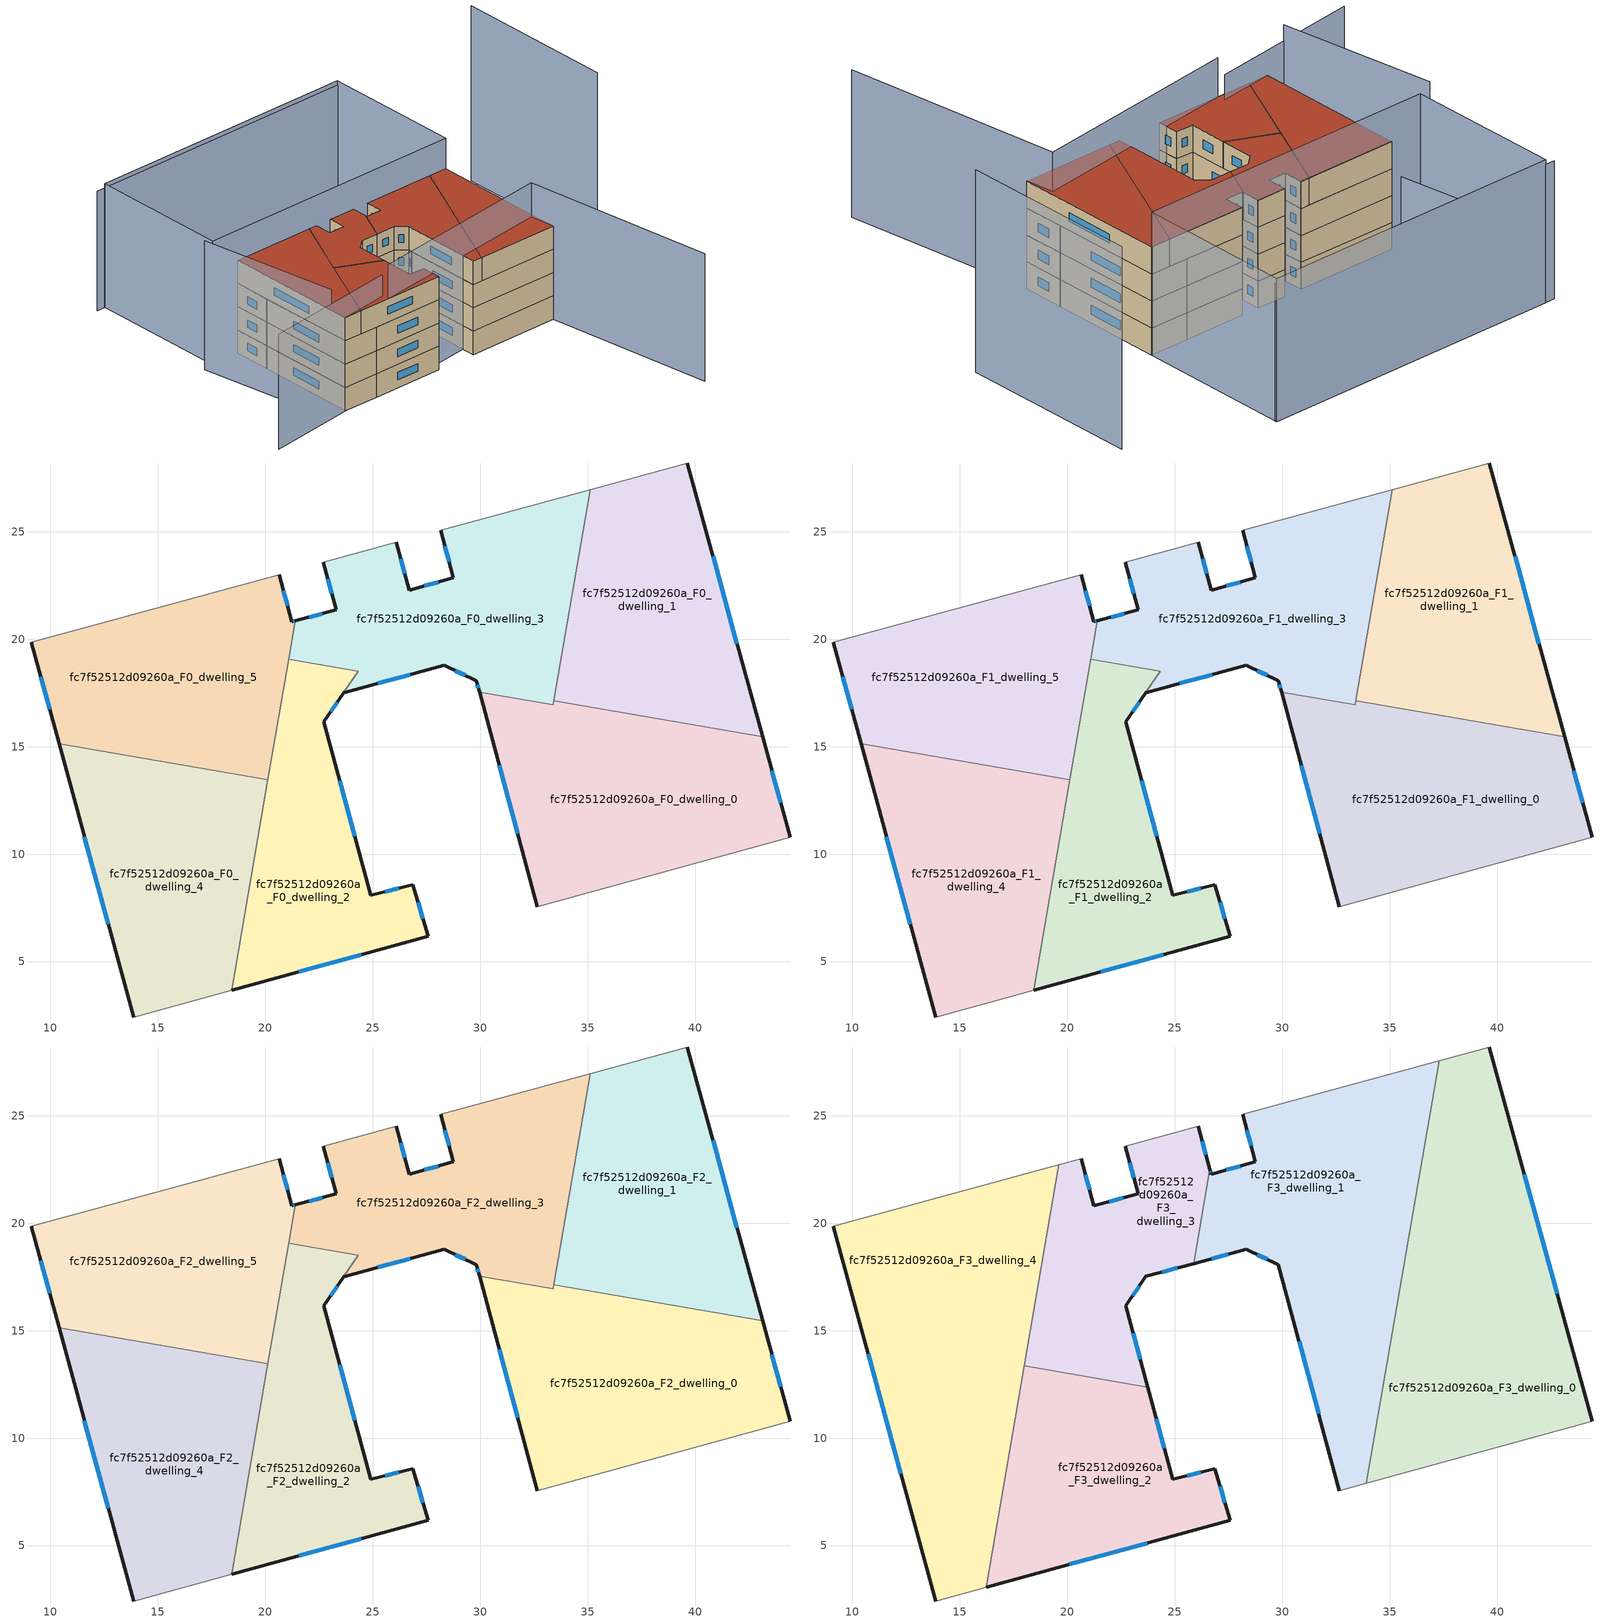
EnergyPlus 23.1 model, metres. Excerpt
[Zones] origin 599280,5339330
fc7f52512d09260a_F0_dwelling_0
 floor ground (EU_floor_Construction): 43.13,15.47 44.41,10.79 32.66,7.56 29.96,17.53 33.38,16.94 33.42,17.14 z0
 wall outside (EU_wall_Construction): 44.41,10.79 43.13,15.47 / 29.96,17.53 32.66,7.56 z0:3
 wall to fc7f52512d09260a_F0_dwelling_3 (EU_wall_Construction): 33.42,17.14 33.38,16.94 29.96,17.53 z0:3
 wall to fc7f52512d09260a_F0_dwelling_1 (EU_wall_Construction): 43.13,15.47 33.42,17.14 z0:3
 wall adiabatic (EU_wall_Construction): 32.66,7.56 44.41,10.79 z0:3
 window (EU_Window_Construction): 43.98,12.38 43.57,13.88 / 30.88,14.14 31.74,10.95 z1.02:1.98
fc7f52512d09260a_F0_dwelling_1
 floor ground (EU_floor_Construction): 39.64,28.2 43.13,15.47 33.42,17.14 35.11,26.96 z0
 wall outside (EU_wall_Construction): 43.13,15.47 39.64,28.2 z0:3
 wall adiabatic (EU_wall_Construction): 39.64,28.2 35.11,26.96 z0:3
 wall to fc7f52512d09260a_F0_dwelling_3 (EU_wall_Construction): 35.11,26.96 33.42,17.14 z0:3
 window (EU_Window_Construction): 41.94,19.8 40.83,23.87 z1.02:1.98
fc7f52512d09260a_F0_dwelling_2
 floor ground (EU_floor_Construction): 24.32,18.5 23.65,17.52 22.72,16.16 24.91,8.08 26.87,8.57 27.57,6.17 18.44,3.67 21.09,19.06 z0
 wall outside (EU_wall_Construction): 18.44,3.67 27.57,6.17 26.87,8.57 24.91,8.08 22.72,16.16 23.65,17.52 z0:3
 wall to fc7f52512d09260a_F0_dwelling_3 (EU_wall_Construction): 23.66,17.52 24.32,18.5 21.09,19.06 z0:3
 wall to fc7f52512d09260a_F0_dwelling_4 (EU_wall_Construction): 20.12,13.45 18.44,3.67 z0:3
 wall to fc7f52512d09260a_F0_dwelling_5 (EU_wall_Construction): 21.09,19.06 20.12,13.45 z0:3
 window (EU_Window_Construction): 26.2,8.4 25.58,8.25 / 27.33,6.99 27.11,7.75 / 21.55,4.52 24.46,5.32 / 23.04,16.62 23.34,17.06 / 24.16,10.83 23.46,13.41 z1.02:1.98
fc7f52512d09260a_F0_dwelling_3
 floor ground (EU_floor_Construction): 35.11,26.96 33.38,16.94 29.96,17.53 29.82,18.08 28.32,18.78 23.65,17.52 24.32,18.5 21.09,19.06 21.4,20.85 23.3,21.36 22.7,23.57 26.09,24.5 26.69,22.28 28.75,22.85 28.15,25.07 z0
 wall outside (EU_wall_Construction): 22.7,23.57 23.3,21.36 21.4,20.85 / 28.15,25.07 28.75,22.85 26.69,22.28 26.09,24.5 / 23.65,17.52 28.32,18.78 29.82,18.08 29.96,17.53 z0:3
 wall adiabatic (EU_wall_Construction): 26.09,24.5 22.7,23.57 / 35.11,26.96 28.15,25.07 z0:3
 wall to fc7f52512d09260a_F0_dwelling_5 (EU_wall_Construction): 21.4,20.85 21.09,19.06 z0:3
 window (EU_Window_Construction): 22.65,21.19 22.04,21.02 / 22.9,22.82 23.1,22.11 / 26.49,23.04 26.3,23.75 / 28.05,22.66 27.39,22.47 / 28.36,24.31 28.55,23.6 / 29.87,17.89 29.91,17.72 / 28.83,18.54 29.31,18.32 / 25.24,17.95 26.73,18.35 z1.02:1.98
fc7f52512d09260a_F0_dwelling_4
 floor ground (EU_floor_Construction): 20.12,13.45 18.44,3.67 13.87,2.42 10.41,15.12 z0
 wall outside (EU_wall_Construction): 10.41,15.12 13.87,2.42 z0:3
 wall adiabatic (EU_wall_Construction): 13.87,2.42 18.44,3.67 z0:3
 wall to fc7f52512d09260a_F0_dwelling_5 (EU_wall_Construction): 20.12,13.45 10.41,15.12 z0:3
 window (EU_Window_Construction): 11.58,10.8 12.69,6.74 z1.02:1.98
fc7f52512d09260a_F0_dwelling_5
 floor ground (EU_floor_Construction): 20.64,23.01 21.24,20.81 21.4,20.85 20.12,13.45 10.41,15.12 9.12,19.85 z0
 wall outside (EU_wall_Construction): 9.12,19.85 10.41,15.12 / 21.4,20.85 21.24,20.81 20.64,23.01 z0:3
 wall adiabatic (EU_wall_Construction): 20.64,23.01 9.12,19.85 z0:3
 window (EU_Window_Construction): 9.56,18.24 9.97,16.73 / 21.04,21.56 20.84,22.26 / 21.34,20.84 21.29,20.82 z1.02:1.98
fc7f52512d09260a_F1_dwelling_0
 floor to fc7f52512d09260a_F0_dwelling_0 (EU_floor_Construction): 43.13,15.47 44.41,10.79 32.66,7.56 29.96,17.53 33.38,16.94 33.42,17.14 z3
 wall outside (EU_wall_Construction): 44.41,10.79 43.13,15.47 / 29.96,17.53 32.66,7.56 z3:6
 wall to fc7f52512d09260a_F1_dwelling_3 (EU_wall_Construction): 33.42,17.14 33.38,16.94 29.96,17.53 z3:6
 wall to fc7f52512d09260a_F1_dwelling_1 (EU_wall_Construction): 43.13,15.47 33.42,17.14 z3:6
 wall adiabatic (EU_wall_Construction): 32.66,7.56 44.41,10.79 z3:6
 window (EU_Window_Construction): 43.98,12.38 43.57,13.88 / 30.88,14.14 31.74,10.95 z4.02:4.98
fc7f52512d09260a_F1_dwelling_1
 floor to fc7f52512d09260a_F0_dwelling_1 (EU_floor_Construction): 39.64,28.2 43.13,15.47 33.42,17.14 35.11,26.96 z3
 wall outside (EU_wall_Construction): 43.13,15.47 39.64,28.2 z3:6
 wall adiabatic (EU_wall_Construction): 39.64,28.2 35.11,26.96 z3:6
 wall to fc7f52512d09260a_F1_dwelling_3 (EU_wall_Construction): 35.11,26.96 33.42,17.14 z3:6
 window (EU_Window_Construction): 41.94,19.8 40.83,23.87 z4.02:4.98
fc7f52512d09260a_F1_dwelling_2
 floor to fc7f52512d09260a_F0_dwelling_2 (EU_floor_Construction): 24.32,18.5 23.65,17.52 22.72,16.16 24.91,8.08 26.87,8.57 27.57,6.17 18.44,3.67 21.09,19.06 z3
 wall outside (EU_wall_Construction): 18.44,3.67 27.57,6.17 26.87,8.57 24.91,8.08 22.72,16.16 23.65,17.52 z3:6
 wall to fc7f52512d09260a_F1_dwelling_3 (EU_wall_Construction): 23.66,17.52 24.32,18.5 21.09,19.06 z3:6
 wall to fc7f52512d09260a_F1_dwelling_4 (EU_wall_Construction): 20.12,13.45 18.44,3.67 z3:6
 wall to fc7f52512d09260a_F1_dwelling_5 (EU_wall_Construction): 21.09,19.06 20.12,13.45 z3:6
 window (EU_Window_Construction): 26.2,8.4 25.58,8.25 / 27.33,6.99 27.11,7.75 / 21.55,4.52 24.46,5.32 / 23.04,16.62 23.34,17.06 / 24.16,10.83 23.46,13.41 z4.02:4.98
fc7f52512d09260a_F1_dwelling_3
 floor to fc7f52512d09260a_F0_dwelling_3 (EU_floor_Construction): 35.11,26.96 33.38,16.94 29.96,17.53 29.82,18.08 28.32,18.78 23.65,17.52 24.32,18.5 21.09,19.06 21.4,20.85 23.3,21.36 22.7,23.57 26.09,24.5 26.69,22.28 28.75,22.85 28.15,25.07 z3
 wall outside (EU_wall_Construction): 22.7,23.57 23.3,21.36 21.4,20.85 / 28.15,25.07 28.75,22.85 26.69,22.28 26.09,24.5 / 23.65,17.52 28.32,18.78 29.82,18.08 29.96,17.53 z3:6
 wall adiabatic (EU_wall_Construction): 26.09,24.5 22.7,23.57 / 35.11,26.96 28.15,25.07 z3:6
 wall to fc7f52512d09260a_F1_dwelling_5 (EU_wall_Construction): 21.4,20.85 21.09,19.06 z3:6
 window (EU_Window_Construction): 22.65,21.19 22.04,21.02 / 22.9,22.82 23.1,22.11 / 26.49,23.04 26.3,23.75 / 28.05,22.66 27.39,22.47 / 28.36,24.31 28.55,23.6 / 29.87,17.89 29.91,17.72 / 28.83,18.54 29.31,18.32 / 25.24,17.95 26.73,18.35 z4.02:4.98
fc7f52512d09260a_F1_dwelling_4
 floor to fc7f52512d09260a_F0_dwelling_4 (EU_floor_Construction): 20.12,13.45 18.44,3.67 13.87,2.42 10.41,15.12 z3
 wall outside (EU_wall_Construction): 10.41,15.12 13.87,2.42 z3:6
 wall adiabatic (EU_wall_Construction): 13.87,2.42 18.44,3.67 z3:6
 wall to fc7f52512d09260a_F1_dwelling_5 (EU_wall_Construction): 20.12,13.45 10.41,15.12 z3:6
 window (EU_Window_Construction): 11.58,10.8 12.69,6.74 z4.02:4.98
fc7f52512d09260a_F1_dwelling_5
 floor to fc7f52512d09260a_F0_dwelling_5 (EU_floor_Construction): 20.64,23.01 21.24,20.81 21.4,20.85 20.12,13.45 10.41,15.12 9.12,19.85 z3
 wall outside (EU_wall_Construction): 9.12,19.85 10.41,15.12 / 21.4,20.85 21.24,20.81 20.64,23.01 z3:6
 wall adiabatic (EU_wall_Construction): 20.64,23.01 9.12,19.85 z3:6
 window (EU_Window_Construction): 9.56,18.24 9.97,16.73 / 21.04,21.56 20.84,22.26 / 21.34,20.84 21.29,20.82 z4.02:4.98
fc7f52512d09260a_F2_dwelling_0
 floor to fc7f52512d09260a_F1_dwelling_0 (EU_floor_Construction): 43.13,15.47 44.41,10.79 32.66,7.56 29.96,17.53 33.38,16.94 33.42,17.14 z6
 wall outside (EU_wall_Construction): 44.41,10.79 43.13,15.47 / 29.96,17.53 32.66,7.56 z6:9
 wall to fc7f52512d09260a_F2_dwelling_3 (EU_wall_Construction): 33.42,17.14 33.38,16.94 29.96,17.53 z6:9
 wall to fc7f52512d09260a_F2_dwelling_1 (EU_wall_Construction): 43.13,15.47 33.42,17.14 z6:9
 wall adiabatic (EU_wall_Construction): 32.66,7.56 44.41,10.79 z6:9
 window (EU_Window_Construction): 43.98,12.38 43.57,13.88 / 30.88,14.14 31.74,10.95 z7.02:7.98
fc7f52512d09260a_F2_dwelling_1
 floor to fc7f52512d09260a_F1_dwelling_1 (EU_floor_Construction): 39.64,28.2 43.13,15.47 33.42,17.14 35.11,26.96 z6
 wall outside (EU_wall_Construction): 43.13,15.47 39.64,28.2 z6:9
 wall adiabatic (EU_wall_Construction): 39.64,28.2 35.11,26.96 z6:9
 wall to fc7f52512d09260a_F2_dwelling_3 (EU_wall_Construction): 35.11,26.96 33.42,17.14 z6:9
 window (EU_Window_Construction): 41.94,19.8 40.83,23.87 z7.02:7.98
fc7f52512d09260a_F2_dwelling_2
 floor to fc7f52512d09260a_F1_dwelling_2 (EU_floor_Construction): 24.32,18.5 23.65,17.52 22.72,16.16 24.91,8.08 26.87,8.57 27.57,6.17 18.44,3.67 21.09,19.06 z6
 wall outside (EU_wall_Construction): 18.44,3.67 27.57,6.17 26.87,8.57 24.91,8.08 22.72,16.16 23.65,17.52 z6:9
 wall to fc7f52512d09260a_F2_dwelling_3 (EU_wall_Construction): 23.66,17.52 24.32,18.5 21.09,19.06 z6:9
 wall to fc7f52512d09260a_F2_dwelling_4 (EU_wall_Construction): 20.12,13.45 18.44,3.67 z6:9
 wall to fc7f52512d09260a_F2_dwelling_5 (EU_wall_Construction): 21.09,19.06 20.12,13.45 z6:9
 window (EU_Window_Construction): 26.2,8.4 25.58,8.25 / 27.33,6.99 27.11,7.75 / 21.55,4.52 24.46,5.32 / 23.04,16.62 23.34,17.06 / 24.16,10.83 23.46,13.41 z7.02:7.98
fc7f52512d09260a_F2_dwelling_3
 floor to fc7f52512d09260a_F1_dwelling_3 (EU_floor_Construction): 35.11,26.96 33.38,16.94 29.96,17.53 29.82,18.08 28.32,18.78 23.65,17.52 24.32,18.5 21.09,19.06 21.4,20.85 23.3,21.36 22.7,23.57 26.09,24.5 26.69,22.28 28.75,22.85 28.15,25.07 z6
 wall outside (EU_wall_Construction): 22.7,23.57 23.3,21.36 21.4,20.85 / 28.15,25.07 28.75,22.85 26.69,22.28 26.09,24.5 / 23.65,17.52 28.32,18.78 29.82,18.08 29.96,17.53 z6:9
 wall adiabatic (EU_wall_Construction): 26.09,24.5 22.7,23.57 / 35.11,26.96 28.15,25.07 z6:9
 wall to fc7f52512d09260a_F2_dwelling_5 (EU_wall_Construction): 21.4,20.85 21.09,19.06 z6:9
 window (EU_Window_Construction): 22.65,21.19 22.04,21.02 / 22.9,22.82 23.1,22.11 / 26.49,23.04 26.3,23.75 / 28.05,22.66 27.39,22.47 / 28.36,24.31 28.55,23.6 / 29.87,17.89 29.91,17.72 / 28.83,18.54 29.31,18.32 / 25.24,17.95 26.73,18.35 z7.02:7.98
fc7f52512d09260a_F2_dwelling_4
 floor to fc7f52512d09260a_F1_dwelling_4 (EU_floor_Construction): 20.12,13.45 18.44,3.67 13.87,2.42 10.41,15.12 z6
 wall outside (EU_wall_Construction): 10.41,15.12 13.87,2.42 z6:9
 wall adiabatic (EU_wall_Construction): 13.87,2.42 18.44,3.67 z6:9
 wall to fc7f52512d09260a_F2_dwelling_5 (EU_wall_Construction): 20.12,13.45 10.41,15.12 z6:9
 window (EU_Window_Construction): 11.58,10.8 12.69,6.74 z7.02:7.98
fc7f52512d09260a_F2_dwelling_5
 floor to fc7f52512d09260a_F1_dwelling_5 (EU_floor_Construction): 20.64,23.01 21.24,20.81 21.4,20.85 20.12,13.45 10.41,15.12 9.12,19.85 z6
 wall outside (EU_wall_Construction): 9.12,19.85 10.41,15.12 / 21.4,20.85 21.24,20.81 20.64,23.01 z6:9
 wall adiabatic (EU_wall_Construction): 20.64,23.01 9.12,19.85 z6:9
 window (EU_Window_Construction): 9.56,18.24 9.97,16.73 / 21.04,21.56 20.84,22.26 / 21.34,20.84 21.29,20.82 z7.02:7.98
fc7f52512d09260a_F3_dwelling_0
 floor to fc7f52512d09260a_F2_dwelling_0 (EU_floor_Construction): 43.13,15.47 44.41,10.79 33.92,7.9 35.45,16.79 z9
 floor to fc7f52512d09260a_F2_dwelling_1 (EU_floor_Construction): 39.64,28.2 43.13,15.47 35.45,16.79 37.3,27.56 z9
 wall outside (EU_wall_Construction): 44.41,10.79 39.64,28.2 z9:12
 wall adiabatic (EU_wall_Construction): 39.64,28.2 37.3,27.56 / 33.92,7.9 44.41,10.79 z9:12
 wall to fc7f52512d09260a_F3_dwelling_1 (EU_wall_Construction): 37.3,27.56 33.92,7.9 z9:12
 window (EU_Window_Construction): 42.79,16.71 41.26,22.27 z10.02:10.98
 roof outside (EU_roof_Construction): 44.41,10.79 39.64,28.2 37.3,27.56 33.92,7.9 z12
fc7f52512d09260a_F3_dwelling_1
 floor to fc7f52512d09260a_F2_dwelling_1 (EU_floor_Construction): 37.3,27.56 35.45,16.79 33.42,17.14 35.11,26.96 z9
 floor to fc7f52512d09260a_F2_dwelling_0 (EU_floor_Construction): 35.45,16.79 33.92,7.9 32.66,7.56 29.96,17.53 33.38,16.94 33.42,17.14 z9
 floor to fc7f52512d09260a_F2_dwelling_3 (EU_floor_Construction): 35.11,26.96 33.38,16.94 29.96,17.53 29.82,18.08 28.32,18.78 25.88,18.12 26.63,22.5 26.69,22.28 28.75,22.85 28.15,25.07 z9
 wall outside (EU_wall_Construction): 25.88,18.12 28.32,18.78 29.82,18.08 32.66,7.56 / 28.15,25.07 28.75,22.85 26.69,22.28 26.64,22.5 z9:12
 wall adiabatic (EU_wall_Construction): 32.66,7.56 33.92,7.9 / 37.3,27.56 28.15,25.07 z9:12
 wall to fc7f52512d09260a_F3_dwelling_3 (EU_wall_Construction): 26.64,22.5 25.88,18.12 z9:12
 window (EU_Window_Construction): 30.78,14.5 31.69,11.14 / 28.83,18.54 29.31,18.32 / 26.71,18.35 27.49,18.56 / 26.67,22.36 26.65,22.42 / 28.05,22.66 27.39,22.47 / 28.36,24.31 28.55,23.6 z10.02:10.98
 roof outside (EU_roof_Construction): 33.92,7.9 37.3,27.56 28.15,25.07 28.75,22.85 26.69,22.28 26.64,22.5 25.88,18.12 28.32,18.78 29.82,18.08 32.66,7.56 z12
fc7f52512d09260a_F3_dwelling_2
 floor to fc7f52512d09260a_F2_dwelling_2 (EU_floor_Construction): 23.75,12.37 24.91,8.08 26.87,8.57 27.57,6.17 18.44,3.67 20.05,13 z9
 floor to fc7f52512d09260a_F2_dwelling_4 (EU_floor_Construction): 20.05,13 18.44,3.67 16.22,3.06 17.99,13.36 z9
 wall outside (EU_wall_Construction): 16.22,3.06 27.57,6.17 26.87,8.57 24.91,8.08 23.75,12.37 z9:12
 wall to fc7f52512d09260a_F3_dwelling_3 (EU_wall_Construction): 23.75,12.37 17.99,13.36 z9:12
 wall to fc7f52512d09260a_F3_dwelling_4 (EU_wall_Construction): 17.99,13.36 16.22,3.06 z9:12
 window (EU_Window_Construction): 27.33,6.99 27.11,7.75 / 20.08,4.12 23.71,5.11 / 24.51,9.54 24.14,10.91 / 26.2,8.4 25.58,8.25 z10.02:10.98
 roof outside (EU_roof_Construction): 27.57,6.17 26.87,8.57 24.91,8.08 23.75,12.37 17.99,13.36 16.22,3.06 z12
fc7f52512d09260a_F3_dwelling_3
 floor to fc7f52512d09260a_F2_dwelling_3 (EU_floor_Construction): 26.09,24.5 26.63,22.5 25.88,18.12 23.65,17.52 24.32,18.5 21.09,19.06 21.4,20.85 23.3,21.36 22.7,23.57 z9
 floor to fc7f52512d09260a_F2_dwelling_2 (EU_floor_Construction): 24.32,18.5 23.65,17.52 22.72,16.16 23.75,12.37 20.05,13 21.09,19.06 z9
 floor to fc7f52512d09260a_F2_dwelling_5 (EU_floor_Construction): 20.64,23.01 21.24,20.81 21.4,20.85 20.12,13.45 18.07,13.8 19.6,22.72 z9
 floor to fc7f52512d09260a_F2_dwelling_4 (EU_floor_Construction): 20.12,13.45 20.05,13 17.99,13.36 18.07,13.8 z9
 wall outside (EU_wall_Construction): 22.7,23.57 23.3,21.36 21.24,20.81 20.64,23.01 / 26.64,22.5 26.09,24.5 / 23.75,12.37 22.72,16.16 23.66,17.52 25.88,18.12 z9:12
 wall adiabatic (EU_wall_Construction): 26.09,24.5 22.7,23.57 / 20.64,23.01 19.6,22.72 z9:12
 wall to fc7f52512d09260a_F3_dwelling_4 (EU_wall_Construction): 19.6,22.72 17.99,13.36 z9:12
 window (EU_Window_Construction): 22.6,21.17 21.94,21 / 22.9,22.82 23.1,22.11 / 26.45,23.18 26.28,23.82 / 24.41,17.72 25.12,17.92 / 23.04,16.63 23.34,17.06 / 23.4,13.66 23.07,14.87 / 21.04,21.56 20.84,22.26 z10.02:10.98
 roof outside (EU_roof_Construction): 23.75,12.37 22.72,16.16 23.66,17.52 25.88,18.12 26.64,22.5 26.09,24.5 22.7,23.57 23.3,21.36 21.24,20.81 20.64,23.01 19.6,22.72 17.99,13.36 z12
fc7f52512d09260a_F3_dwelling_4
 floor to fc7f52512d09260a_F2_dwelling_5 (EU_floor_Construction): 19.6,22.72 18.07,13.8 10.41,15.12 9.12,19.85 z9
 floor to fc7f52512d09260a_F2_dwelling_4 (EU_floor_Construction): 18.07,13.8 16.22,3.06 13.87,2.42 10.41,15.12 z9
 wall outside (EU_wall_Construction): 9.12,19.85 13.87,2.42 z9:12
 wall adiabatic (EU_wall_Construction): 13.87,2.42 16.22,3.06 / 19.6,22.72 9.12,19.85 z9:12
 window (EU_Window_Construction): 10.73,13.92 12.25,8.35 z10.02:10.98
 roof outside (EU_roof_Construction): 16.22,3.06 19.6,22.72 9.12,19.85 13.87,2.42 z12
shading: 3.18,-2.1 19.82,4.96 z0:14.8; 20.19,4.15 43.14,13.82 / 43.14,13.82 53.09,-9.81 z0:16.4; 56.42,23.46 50.77,43.71 z0:22.5; 4.11,18.18 11.59,1.47 z0:16.6; 0.62,36.2 8.03,19.77 z0:7.8; 0.62,36.2 34.82,45.64 / 34.82,45.64 39.64,28.2 / 39.64,28.2 5.44,18.75 / 5.44,18.75 0.62,36.2 z0:15.9; 34.93,45.56 -0.49,35.89 z0:15.4
[Building]
EU S2 Campaign: North Axis=0; Terrain=City; Solar Distribution=FullExterior
[Site:Location]
Vienna: Latitude=48; Longitude=16.5; Time Zone=1; Elevation=183
[SizingPeriod:WeatherFileDays]
AnnualSizingPeriod: Begin Month=1; Begin Day of Month=1; End Month=12; End Day of Month=31; Day of Week for Start Day=Monday; Use Weather File Daylight Saving Period=No; Use Weather File Rain and Snow Indicators=No
[MATERIAL]
EU_InternalMass_Material: Roughness=MediumRough; Thickness=0.1; Conductivity=1; Density=1800; Specific Heat=900; Thermal Absorptance=0.9; Solar Absorptance=0.7; Visible Absorptance=0.7
[MATERIAL:NOMASS] Roughness=MediumRough; Thermal Absorptance=0.9; Solar Absorptance=0.7; Visible Absorptance=0.7
Name | Thermal Resistance
EU_wall_NoMass | 0.942466
EU_roof_NoMass | 0.551687
EU_floor_NoMass | 0.66527
[WINDOWMATERIAL:SIMPLEGLAZINGSYSTEM]
EU_Window_SimpleGlazing: UFactor=2.03367; Solar Heat Gain Coefficient=0.65; Visible Transmittance=0.65
[CONSTRUCTION]
EU_wall_Construction: EU_wall_NoMass
EU_roof_Construction: EU_roof_NoMass
EU_floor_Construction: EU_floor_NoMass
EU_Window_Construction: EU_Window_SimpleGlazing
EU_InternalMass_Construction: EU_InternalMass_Material
[ZONE] Type=1; Multiplier=1; Ceiling Height=autocalculate; Floor Area=autocalculate; Part of Total Floor Area=Yes
Name | Volume
fc7f52512d09260a_F0_dwelling_0; fc7f52512d09260a_F1_dwelling_0; fc7f52512d09260a_F2_dwelling_0 | 279.231
fc7f52512d09260a_F3_dwelling_0 | 360.476
fc7f52512d09260a_F0_dwelling_1; fc7f52512d09260a_F1_dwelling_1; fc7f52512d09260a_F2_dwelling_1 | 240.315
fc7f52512d09260a_F3_dwelling_1 | 332.027
fc7f52512d09260a_F0_dwelling_2; fc7f52512d09260a_F1_dwelling_2; fc7f52512d09260a_F2_dwelling_2 | 198.423
fc7f52512d09260a_F3_dwelling_2 | 208.678
fc7f52512d09260a_F0_dwelling_3 | 243.309
fc7f52512d09260a_F1_dwelling_3; fc7f52512d09260a_F2_dwelling_3 | 243.272
fc7f52512d09260a_F3_dwelling_3 | 180.253
fc7f52512d09260a_F0_dwelling_4; fc7f52512d09260a_F1_dwelling_4; fc7f52512d09260a_F2_dwelling_4 | 240.329
fc7f52512d09260a_F3_dwelling_4 | 360.47
fc7f52512d09260a_F0_dwelling_5; fc7f52512d09260a_F1_dwelling_5; fc7f52512d09260a_F2_dwelling_5 | 240.313
[INTERNALMASS] Construction=EU_InternalMass_Construction
Name | Zone or ZoneList | Surface Area
fc7f52512d09260a_F0_dwelling_0_EU_InternalMass | fc7f52512d09260a_F0_dwelling_0 | 93.0789
fc7f52512d09260a_F0_dwelling_1_EU_InternalMass | fc7f52512d09260a_F0_dwelling_1 | 80.105
fc7f52512d09260a_F0_dwelling_2_EU_InternalMass | fc7f52512d09260a_F0_dwelling_2 | 66.1379
fc7f52512d09260a_F0_dwelling_3_EU_InternalMass | fc7f52512d09260a_F0_dwelling_3 | 81.1003
fc7f52512d09260a_F0_dwelling_4_EU_InternalMass | fc7f52512d09260a_F0_dwelling_4 | 80.1097
fc7f52512d09260a_F0_dwelling_5_EU_InternalMass | fc7f52512d09260a_F0_dwelling_5 | 80.1071
fc7f52512d09260a_F1_dwelling_0_EU_InternalMass | fc7f52512d09260a_F1_dwelling_0 | 93.0789
fc7f52512d09260a_F1_dwelling_1_EU_InternalMass | fc7f52512d09260a_F1_dwelling_1 | 80.105
fc7f52512d09260a_F1_dwelling_2_EU_InternalMass | fc7f52512d09260a_F1_dwelling_2 | 66.1379
fc7f52512d09260a_F1_dwelling_3_EU_InternalMass | fc7f52512d09260a_F1_dwelling_3 | 81.1003
fc7f52512d09260a_F1_dwelling_4_EU_InternalMass | fc7f52512d09260a_F1_dwelling_4 | 80.1097
fc7f52512d09260a_F1_dwelling_5_EU_InternalMass | fc7f52512d09260a_F1_dwelling_5 | 80.1071
fc7f52512d09260a_F2_dwelling_0_EU_InternalMass | fc7f52512d09260a_F2_dwelling_0 | 93.0789
fc7f52512d09260a_F2_dwelling_1_EU_InternalMass | fc7f52512d09260a_F2_dwelling_1 | 80.105
fc7f52512d09260a_F2_dwelling_2_EU_InternalMass | fc7f52512d09260a_F2_dwelling_2 | 66.1379
fc7f52512d09260a_F2_dwelling_3_EU_InternalMass | fc7f52512d09260a_F2_dwelling_3 | 81.1003
fc7f52512d09260a_F2_dwelling_4_EU_InternalMass | fc7f52512d09260a_F2_dwelling_4 | 80.1097
fc7f52512d09260a_F2_dwelling_5_EU_InternalMass | fc7f52512d09260a_F2_dwelling_5 | 80.1071
fc7f52512d09260a_F3_dwelling_0_EU_InternalMass | fc7f52512d09260a_F3_dwelling_0 | 120.159
fc7f52512d09260a_F3_dwelling_1_EU_InternalMass | fc7f52512d09260a_F3_dwelling_1 | 110.675
fc7f52512d09260a_F3_dwelling_2_EU_InternalMass | fc7f52512d09260a_F3_dwelling_2 | 69.5593
fc7f52512d09260a_F3_dwelling_3_EU_InternalMass | fc7f52512d09260a_F3_dwelling_3 | 60.0847
fc7f52512d09260a_F3_dwelling_4_EU_InternalMass | fc7f52512d09260a_F3_dwelling_4 | 120.157
[OTHEREQUIPMENT] Fuel Type=Electricity; Design Level Calculation Method=Watts/Area; Power per Zone Floor Area=1; Fraction Latent=0; Fraction Radiant=0; Fraction Lost=0; Carbon Dioxide Generation Rate=0; EndUse Subcategory=EU_Step8_InternalGains
Name | Zone or ZoneList or Space or SpaceList | Schedule
EU_Step8_InternalGain_fc7f52512d09260a_F0_dwelling_0_f000 | fc7f52512d09260a_F0_dwelling_0 | EU_Step8_GainSchedule_fc7f52512d09260a_F0_dwelling_0_f000
EU_Step8_InternalGain_fc7f52512d09260a_F0_dwelling_1_f000 | fc7f52512d09260a_F0_dwelling_1 | EU_Step8_GainSchedule_fc7f52512d09260a_F0_dwelling_1_f000
EU_Step8_InternalGain_fc7f52512d09260a_F0_dwelling_2_f000 | fc7f52512d09260a_F0_dwelling_2 | EU_Step8_GainSchedule_fc7f52512d09260a_F0_dwelling_2_f000
EU_Step8_InternalGain_fc7f52512d09260a_F0_dwelling_3_f000 | fc7f52512d09260a_F0_dwelling_3 | EU_Step8_GainSchedule_fc7f52512d09260a_F0_dwelling_3_f000
EU_Step8_InternalGain_fc7f52512d09260a_F0_dwelling_4_f000 | fc7f52512d09260a_F0_dwelling_4 | EU_Step8_GainSchedule_fc7f52512d09260a_F0_dwelling_4_f000
EU_Step8_InternalGain_fc7f52512d09260a_F0_dwelling_5_f000 | fc7f52512d09260a_F0_dwelling_5 | EU_Step8_GainSchedule_fc7f52512d09260a_F0_dwelling_5_f000
EU_Step8_InternalGain_fc7f52512d09260a_F1_dwelling_0_f000 | fc7f52512d09260a_F1_dwelling_0 | EU_Step8_GainSchedule_fc7f52512d09260a_F1_dwelling_0_f000
EU_Step8_InternalGain_fc7f52512d09260a_F1_dwelling_1_f000 | fc7f52512d09260a_F1_dwelling_1 | EU_Step8_GainSchedule_fc7f52512d09260a_F1_dwelling_1_f000
EU_Step8_InternalGain_fc7f52512d09260a_F1_dwelling_2_f000 | fc7f52512d09260a_F1_dwelling_2 | EU_Step8_GainSchedule_fc7f52512d09260a_F1_dwelling_2_f000
EU_Step8_InternalGain_fc7f52512d09260a_F1_dwelling_3_f000 | fc7f52512d09260a_F1_dwelling_3 | EU_Step8_GainSchedule_fc7f52512d09260a_F1_dwelling_3_f000
EU_Step8_InternalGain_fc7f52512d09260a_F1_dwelling_4_f000 | fc7f52512d09260a_F1_dwelling_4 | EU_Step8_GainSchedule_fc7f52512d09260a_F1_dwelling_4_f000
EU_Step8_InternalGain_fc7f52512d09260a_F1_dwelling_5_f000 | fc7f52512d09260a_F1_dwelling_5 | EU_Step8_GainSchedule_fc7f52512d09260a_F1_dwelling_5_f000
EU_Step8_InternalGain_fc7f52512d09260a_F2_dwelling_0_f000 | fc7f52512d09260a_F2_dwelling_0 | EU_Step8_GainSchedule_fc7f52512d09260a_F2_dwelling_0_f000
EU_Step8_InternalGain_fc7f52512d09260a_F2_dwelling_1_f000 | fc7f52512d09260a_F2_dwelling_1 | EU_Step8_GainSchedule_fc7f52512d09260a_F2_dwelling_1_f000
EU_Step8_InternalGain_fc7f52512d09260a_F2_dwelling_2_f000 | fc7f52512d09260a_F2_dwelling_2 | EU_Step8_GainSchedule_fc7f52512d09260a_F2_dwelling_2_f000
EU_Step8_InternalGain_fc7f52512d09260a_F2_dwelling_3_f000 | fc7f52512d09260a_F2_dwelling_3 | EU_Step8_GainSchedule_fc7f52512d09260a_F2_dwelling_3_f000
EU_Step8_InternalGain_fc7f52512d09260a_F2_dwelling_4_f000 | fc7f52512d09260a_F2_dwelling_4 | EU_Step8_GainSchedule_fc7f52512d09260a_F2_dwelling_4_f000
EU_Step8_InternalGain_fc7f52512d09260a_F2_dwelling_5_f000 | fc7f52512d09260a_F2_dwelling_5 | EU_Step8_GainSchedule_fc7f52512d09260a_F2_dwelling_5_f000
EU_Step8_InternalGain_fc7f52512d09260a_F3_dwelling_0_f000 | fc7f52512d09260a_F3_dwelling_0 | EU_Step8_GainSchedule_fc7f52512d09260a_F3_dwelling_0_f000
EU_Step8_InternalGain_fc7f52512d09260a_F3_dwelling_1_f000 | fc7f52512d09260a_F3_dwelling_1 | EU_Step8_GainSchedule_fc7f52512d09260a_F3_dwelling_1_f000
EU_Step8_InternalGain_fc7f52512d09260a_F3_dwelling_2_f000 | fc7f52512d09260a_F3_dwelling_2 | EU_Step8_GainSchedule_fc7f52512d09260a_F3_dwelling_2_f000
EU_Step8_InternalGain_fc7f52512d09260a_F3_dwelling_3_f000 | fc7f52512d09260a_F3_dwelling_3 | EU_Step8_GainSchedule_fc7f52512d09260a_F3_dwelling_3_f000
EU_Step8_InternalGain_fc7f52512d09260a_F3_dwelling_4_f000 | fc7f52512d09260a_F3_dwelling_4 | EU_Step8_GainSchedule_fc7f52512d09260a_F3_dwelling_4_f000
[ZONEVENTILATION:DESIGNFLOWRATE] Schedule=EU_AlwaysOn; Design Flow Rate Calculation Method=AirChanges/Hour; Air Changes per Hour=0.530523; Ventilation Type=Natural; Fan Pressure Rise=0; Fan Total Efficiency=1; Constant Term Coefficient=1; Temperature Term Coefficient=0; Velocity Term Coefficient=0; Velocity Squared Term Coefficient=0; Minimum Indoor Temperature=-100; Maximum Indoor Temperature=100; Delta Temperature=-100; Minimum Outdoor Temperature=-100; Maximum Outdoor Temperature=100; Maximum Wind Speed=40
Name | Zone or ZoneList or Space or SpaceList
EU_ConstantAir_fc7f52512d09260a_F0_dwelling_0 | fc7f52512d09260a_F0_dwelling_0
EU_ConstantAir_fc7f52512d09260a_F0_dwelling_1 | fc7f52512d09260a_F0_dwelling_1
EU_ConstantAir_fc7f52512d09260a_F0_dwelling_2 | fc7f52512d09260a_F0_dwelling_2
EU_ConstantAir_fc7f52512d09260a_F0_dwelling_3 | fc7f52512d09260a_F0_dwelling_3
EU_ConstantAir_fc7f52512d09260a_F0_dwelling_4 | fc7f52512d09260a_F0_dwelling_4
EU_ConstantAir_fc7f52512d09260a_F0_dwelling_5 | fc7f52512d09260a_F0_dwelling_5
EU_ConstantAir_fc7f52512d09260a_F1_dwelling_0 | fc7f52512d09260a_F1_dwelling_0
EU_ConstantAir_fc7f52512d09260a_F1_dwelling_1 | fc7f52512d09260a_F1_dwelling_1
EU_ConstantAir_fc7f52512d09260a_F1_dwelling_2 | fc7f52512d09260a_F1_dwelling_2
EU_ConstantAir_fc7f52512d09260a_F1_dwelling_3 | fc7f52512d09260a_F1_dwelling_3
EU_ConstantAir_fc7f52512d09260a_F1_dwelling_4 | fc7f52512d09260a_F1_dwelling_4
EU_ConstantAir_fc7f52512d09260a_F1_dwelling_5 | fc7f52512d09260a_F1_dwelling_5
EU_ConstantAir_fc7f52512d09260a_F2_dwelling_0 | fc7f52512d09260a_F2_dwelling_0
EU_ConstantAir_fc7f52512d09260a_F2_dwelling_1 | fc7f52512d09260a_F2_dwelling_1
EU_ConstantAir_fc7f52512d09260a_F2_dwelling_2 | fc7f52512d09260a_F2_dwelling_2
EU_ConstantAir_fc7f52512d09260a_F2_dwelling_3 | fc7f52512d09260a_F2_dwelling_3
EU_ConstantAir_fc7f52512d09260a_F2_dwelling_4 | fc7f52512d09260a_F2_dwelling_4
EU_ConstantAir_fc7f52512d09260a_F2_dwelling_5 | fc7f52512d09260a_F2_dwelling_5
EU_ConstantAir_fc7f52512d09260a_F3_dwelling_0 | fc7f52512d09260a_F3_dwelling_0
EU_ConstantAir_fc7f52512d09260a_F3_dwelling_1 | fc7f52512d09260a_F3_dwelling_1
EU_ConstantAir_fc7f52512d09260a_F3_dwelling_2 | fc7f52512d09260a_F3_dwelling_2
EU_ConstantAir_fc7f52512d09260a_F3_dwelling_3 | fc7f52512d09260a_F3_dwelling_3
EU_ConstantAir_fc7f52512d09260a_F3_dwelling_4 | fc7f52512d09260a_F3_dwelling_4
[HVACTEMPLATE:THERMOSTAT] Constant Heating Setpoint=20; Constant Cooling Setpoint=50
EU_HeatOnly_fc7f52512d09260a_F0_dwelling_0; EU_HeatOnly_fc7f52512d09260a_F0_dwelling_1; EU_HeatOnly_fc7f52512d09260a_F0_dwelling_2; EU_HeatOnly_fc7f52512d09260a_F0_dwelling_3; EU_HeatOnly_fc7f52512d09260a_F0_dwelling_4; EU_HeatOnly_fc7f52512d09260a_F0_dwelling_5; EU_HeatOnly_fc7f52512d09260a_F1_dwelling_0; EU_HeatOnly_fc7f52512d09260a_F1_dwelling_1; EU_HeatOnly_fc7f52512d09260a_F1_dwelling_2; EU_HeatOnly_fc7f52512d09260a_F1_dwelling_3; EU_HeatOnly_fc7f52512d09260a_F1_dwelling_4; EU_HeatOnly_fc7f52512d09260a_F1_dwelling_5; EU_HeatOnly_fc7f52512d09260a_F2_dwelling_0; EU_HeatOnly_fc7f52512d09260a_F2_dwelling_1; EU_HeatOnly_fc7f52512d09260a_F2_dwelling_2; EU_HeatOnly_fc7f52512d09260a_F2_dwelling_3; EU_HeatOnly_fc7f52512d09260a_F2_dwelling_4; EU_HeatOnly_fc7f52512d09260a_F2_dwelling_5; EU_HeatOnly_fc7f52512d09260a_F3_dwelling_0; EU_HeatOnly_fc7f52512d09260a_F3_dwelling_1; EU_HeatOnly_fc7f52512d09260a_F3_dwelling_2; EU_HeatOnly_fc7f52512d09260a_F3_dwelling_3; EU_HeatOnly_fc7f52512d09260a_F3_dwelling_4
[HVACTEMPLATE:ZONE:IDEALLOADSAIRSYSTEM] System Availability Schedule=EU_AlwaysOn; Maximum Heating Supply Air Temperature=50; Minimum Cooling Supply Air Temperature=13; Maximum Heating Supply Air Humidity Ratio=0.0156; Minimum Cooling Supply Air Humidity Ratio=0.0077; Heating Limit=NoLimit; Cooling Limit=NoLimit; Heating Availability Schedule=EU_AlwaysOn; Cooling Availability Schedule=EU_CoolingOff; Dehumidification Control Type=ConstantSensibleHeatRatio; Cooling Sensible Heat Ratio=0.7; Dehumidification Setpoint=60; Humidification Control Type=None; Humidification Setpoint=30; Outdoor Air Method=None; Outdoor Air Flow Rate per Person=0.00944; Outdoor Air Flow Rate per Zone Floor Area=0; Outdoor Air Flow Rate per Zone=0; Demand Controlled Ventilation Type=None; Outdoor Air Economizer Type=NoEconomizer; Heat Recovery Type=None; Sensible Heat Recovery Effectiveness=0.7; Latent Heat Recovery Effectiveness=0.65
Name | Template Thermostat
fc7f52512d09260a_F0_dwelling_0 | EU_HeatOnly_fc7f52512d09260a_F0_dwelling_0
fc7f52512d09260a_F0_dwelling_1 | EU_HeatOnly_fc7f52512d09260a_F0_dwelling_1
fc7f52512d09260a_F0_dwelling_2 | EU_HeatOnly_fc7f52512d09260a_F0_dwelling_2
fc7f52512d09260a_F0_dwelling_3 | EU_HeatOnly_fc7f52512d09260a_F0_dwelling_3
fc7f52512d09260a_F0_dwelling_4 | EU_HeatOnly_fc7f52512d09260a_F0_dwelling_4
fc7f52512d09260a_F0_dwelling_5 | EU_HeatOnly_fc7f52512d09260a_F0_dwelling_5
fc7f52512d09260a_F1_dwelling_0 | EU_HeatOnly_fc7f52512d09260a_F1_dwelling_0
fc7f52512d09260a_F1_dwelling_1 | EU_HeatOnly_fc7f52512d09260a_F1_dwelling_1
fc7f52512d09260a_F1_dwelling_2 | EU_HeatOnly_fc7f52512d09260a_F1_dwelling_2
fc7f52512d09260a_F1_dwelling_3 | EU_HeatOnly_fc7f52512d09260a_F1_dwelling_3
fc7f52512d09260a_F1_dwelling_4 | EU_HeatOnly_fc7f52512d09260a_F1_dwelling_4
fc7f52512d09260a_F1_dwelling_5 | EU_HeatOnly_fc7f52512d09260a_F1_dwelling_5
fc7f52512d09260a_F2_dwelling_0 | EU_HeatOnly_fc7f52512d09260a_F2_dwelling_0
fc7f52512d09260a_F2_dwelling_1 | EU_HeatOnly_fc7f52512d09260a_F2_dwelling_1
fc7f52512d09260a_F2_dwelling_2 | EU_HeatOnly_fc7f52512d09260a_F2_dwelling_2
fc7f52512d09260a_F2_dwelling_3 | EU_HeatOnly_fc7f52512d09260a_F2_dwelling_3
fc7f52512d09260a_F2_dwelling_4 | EU_HeatOnly_fc7f52512d09260a_F2_dwelling_4
fc7f52512d09260a_F2_dwelling_5 | EU_HeatOnly_fc7f52512d09260a_F2_dwelling_5
fc7f52512d09260a_F3_dwelling_0 | EU_HeatOnly_fc7f52512d09260a_F3_dwelling_0
fc7f52512d09260a_F3_dwelling_1 | EU_HeatOnly_fc7f52512d09260a_F3_dwelling_1
fc7f52512d09260a_F3_dwelling_2 | EU_HeatOnly_fc7f52512d09260a_F3_dwelling_2
fc7f52512d09260a_F3_dwelling_3 | EU_HeatOnly_fc7f52512d09260a_F3_dwelling_3
fc7f52512d09260a_F3_dwelling_4 | EU_HeatOnly_fc7f52512d09260a_F3_dwelling_4
[SIZING:ZONE] Zone Cooling Design Supply Air Temperature Input Method=SupplyAirTemperature; Zone Cooling Design Supply Air Temperature=13; Zone Heating Design Supply Air Temperature Input Method=SupplyAirTemperature; Zone Heating Design Supply Air Temperature=50; Zone Cooling Design Supply Air Humidity Ratio=0.008; Zone Heating Design Supply Air Humidity Ratio=0.008; Cooling Design Air Flow Method=DesignDay; Cooling Design Air Flow Rate=0; Cooling Minimum Air Flow per Zone Floor Area=0.000762; Cooling Minimum Air Flow=0; Cooling Minimum Air Flow Fraction=0.2; Heating Design Air Flow Method=DesignDay; Heating Design Air Flow Rate=0; Heating Maximum Air Flow per Zone Floor Area=0.002032; Heating Maximum Air Flow=0.141576; Heating Maximum Air Flow Fraction=0.3; Account for Dedicated Outdoor Air System=No; Dedicated Outdoor Air System Control Strategy=NeutralSupplyAir; Dedicated Outdoor Air Low Setpoint Temperature for Design=autosize; Dedicated Outdoor Air High Setpoint Temperature for Design=autosize; Zone Load Sizing Method=Sensible Load Only No Latent Load; Zone Latent Cooling Design Supply Air Humidity Ratio Input Method=HumidityRatioDifference; Zone Cooling Design Supply Air Humidity Ratio Difference=0.005; Zone Latent Heating Design Supply Air Humidity Ratio Input Method=HumidityRatioDifference; Zone Humidification Design Supply Air Humidity Ratio Difference=0.005
fc7f52512d09260a_F0_dwelling_0; fc7f52512d09260a_F0_dwelling_1; fc7f52512d09260a_F0_dwelling_2; fc7f52512d09260a_F0_dwelling_3; fc7f52512d09260a_F0_dwelling_4; fc7f52512d09260a_F0_dwelling_5; fc7f52512d09260a_F1_dwelling_0; fc7f52512d09260a_F1_dwelling_1; fc7f52512d09260a_F1_dwelling_2; fc7f52512d09260a_F1_dwelling_3; fc7f52512d09260a_F1_dwelling_4; fc7f52512d09260a_F1_dwelling_5; fc7f52512d09260a_F2_dwelling_0; fc7f52512d09260a_F2_dwelling_1; fc7f52512d09260a_F2_dwelling_2; fc7f52512d09260a_F2_dwelling_3; fc7f52512d09260a_F2_dwelling_4; fc7f52512d09260a_F2_dwelling_5; fc7f52512d09260a_F3_dwelling_0; fc7f52512d09260a_F3_dwelling_1; fc7f52512d09260a_F3_dwelling_2; fc7f52512d09260a_F3_dwelling_3; fc7f52512d09260a_F3_dwelling_4
[SCHEDULE:CONSTANT]
Name | Hourly Value
EU_AlwaysOn | 1
EU_CoolingOff | 0
[SCHEDULE:FILE] Column Number=1; Rows to Skip at Top=0; Number of Hours of Data=8760; Column Separator=Comma; Interpolate to Timestep=No; Minutes per Item=60; Adjust Schedule for Daylight Savings=Yes
Name | File
EU_Step8_GainSchedule_fc7f52512d09260a_F0_dwelling_0_f000 | ../../schedules/fc7f52512d09260a/fc7f52512d09260a_F0_dwelling_0_f000_gain.csv
EU_Step8_GainSchedule_fc7f52512d09260a_F0_dwelling_1_f000 | ../../schedules/fc7f52512d09260a/fc7f52512d09260a_F0_dwelling_1_f000_gain.csv
EU_Step8_GainSchedule_fc7f52512d09260a_F0_dwelling_2_f000 | ../../schedules/fc7f52512d09260a/fc7f52512d09260a_F0_dwelling_2_f000_gain.csv
EU_Step8_GainSchedule_fc7f52512d09260a_F0_dwelling_3_f000 | ../../schedules/fc7f52512d09260a/fc7f52512d09260a_F0_dwelling_3_f000_gain.csv
EU_Step8_GainSchedule_fc7f52512d09260a_F0_dwelling_4_f000 | ../../schedules/fc7f52512d09260a/fc7f52512d09260a_F0_dwelling_4_f000_gain.csv
EU_Step8_GainSchedule_fc7f52512d09260a_F0_dwelling_5_f000 | ../../schedules/fc7f52512d09260a/fc7f52512d09260a_F0_dwelling_5_f000_gain.csv
EU_Step8_GainSchedule_fc7f52512d09260a_F1_dwelling_0_f000 | ../../schedules/fc7f52512d09260a/fc7f52512d09260a_F1_dwelling_0_f000_gain.csv
EU_Step8_GainSchedule_fc7f52512d09260a_F1_dwelling_1_f000 | ../../schedules/fc7f52512d09260a/fc7f52512d09260a_F1_dwelling_1_f000_gain.csv
EU_Step8_GainSchedule_fc7f52512d09260a_F1_dwelling_2_f000 | ../../schedules/fc7f52512d09260a/fc7f52512d09260a_F1_dwelling_2_f000_gain.csv
EU_Step8_GainSchedule_fc7f52512d09260a_F1_dwelling_3_f000 | ../../schedules/fc7f52512d09260a/fc7f52512d09260a_F1_dwelling_3_f000_gain.csv
EU_Step8_GainSchedule_fc7f52512d09260a_F1_dwelling_4_f000 | ../../schedules/fc7f52512d09260a/fc7f52512d09260a_F1_dwelling_4_f000_gain.csv
EU_Step8_GainSchedule_fc7f52512d09260a_F1_dwelling_5_f000 | ../../schedules/fc7f52512d09260a/fc7f52512d09260a_F1_dwelling_5_f000_gain.csv
EU_Step8_GainSchedule_fc7f52512d09260a_F2_dwelling_0_f000 | ../../schedules/fc7f52512d09260a/fc7f52512d09260a_F2_dwelling_0_f000_gain.csv
EU_Step8_GainSchedule_fc7f52512d09260a_F2_dwelling_1_f000 | ../../schedules/fc7f52512d09260a/fc7f52512d09260a_F2_dwelling_1_f000_gain.csv
EU_Step8_GainSchedule_fc7f52512d09260a_F2_dwelling_2_f000 | ../../schedules/fc7f52512d09260a/fc7f52512d09260a_F2_dwelling_2_f000_gain.csv
EU_Step8_GainSchedule_fc7f52512d09260a_F2_dwelling_3_f000 | ../../schedules/fc7f52512d09260a/fc7f52512d09260a_F2_dwelling_3_f000_gain.csv
EU_Step8_GainSchedule_fc7f52512d09260a_F2_dwelling_4_f000 | ../../schedules/fc7f52512d09260a/fc7f52512d09260a_F2_dwelling_4_f000_gain.csv
EU_Step8_GainSchedule_fc7f52512d09260a_F2_dwelling_5_f000 | ../../schedules/fc7f52512d09260a/fc7f52512d09260a_F2_dwelling_5_f000_gain.csv
EU_Step8_GainSchedule_fc7f52512d09260a_F3_dwelling_0_f000 | ../../schedules/fc7f52512d09260a/fc7f52512d09260a_F3_dwelling_0_f000_gain.csv
EU_Step8_GainSchedule_fc7f52512d09260a_F3_dwelling_1_f000 | ../../schedules/fc7f52512d09260a/fc7f52512d09260a_F3_dwelling_1_f000_gain.csv
EU_Step8_GainSchedule_fc7f52512d09260a_F3_dwelling_2_f000 | ../../schedules/fc7f52512d09260a/fc7f52512d09260a_F3_dwelling_2_f000_gain.csv
EU_Step8_GainSchedule_fc7f52512d09260a_F3_dwelling_3_f000 | ../../schedules/fc7f52512d09260a/fc7f52512d09260a_F3_dwelling_3_f000_gain.csv
EU_Step8_GainSchedule_fc7f52512d09260a_F3_dwelling_4_f000 | ../../schedules/fc7f52512d09260a/fc7f52512d09260a_F3_dwelling_4_f000_gain.csv
